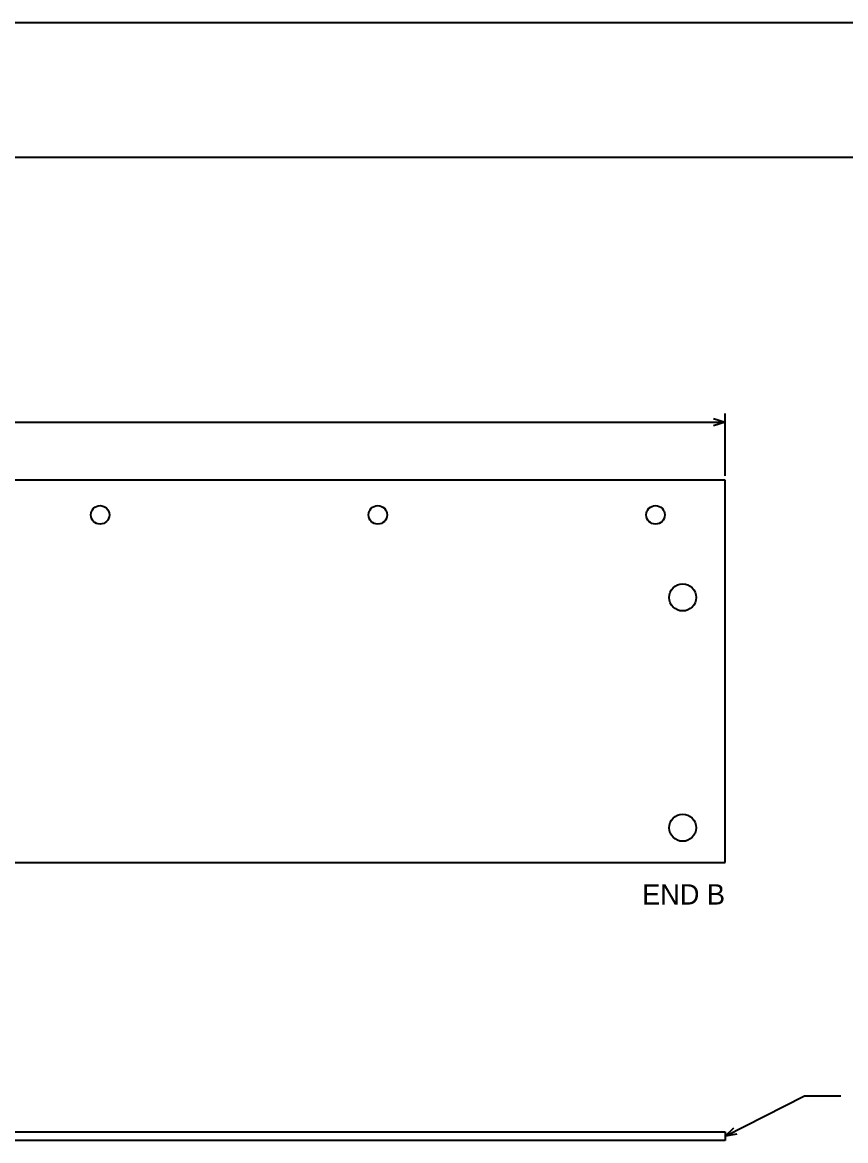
# Model space of a CAD drawing. Header units: inches. Extents: x 1.4 to 100.6, y 1.4 to 64.6.
# Drawn here: x 51 to 74.69, y 32.42 to 64.58 of the extents above; entities that cross this region are included whole.
import ezdxf
from ezdxf.enums import TextEntityAlignment as Align

# ---------------------------------------------------------------- set-up
doc = ezdxf.new("R2010")
doc.units = ezdxf.units.IN
doc.header["$MEASUREMENT"] = 0

msp = doc.modelspace()

# ---------------------------------------------------------------- linework, layer by layer
at = {"layer": 'ANNOTATION'}
for p, q in [((11.28, 53.083), (71.22, 53.083)), ((70.887, 53.188), (71.22, 53.083)), ((71.22, 53.083), (70.887, 52.979)), ((71.22, 51.542), (71.22, 53.333)), ((71.22, 32.542), (73.512, 33.708)), ((73.512, 33.708), (74.553, 33.708)), ((71.22, 32.542), (71.47, 32.786)), ((71.564, 32.6), (71.22, 32.542))]:
    msp.add_line(p, q, dxfattribs=at)
at = {"layer": 'OUTLINE'}
for p, q in [((1.417, 64.583), (100.583, 64.583)), ((1.417, 60.708), (100.583, 60.708)), ((71.22, 51.417), (11.28, 51.417)), ((71.22, 40.417), (71.22, 51.417)), ((11.28, 40.417), (71.22, 40.417)), ((11.28, 32.667), (71.22, 32.667)), ((71.22, 32.667), (71.22, 32.417)), ((71.22, 32.417), (11.28, 32.417))]:
    msp.add_line(p, q, dxfattribs=at)
for centre, radius in [((53.237, 50.417), 0.266), ((61.229, 50.417), 0.266), ((69.22, 50.417), 0.266), ((70, 48.042), 0.39), ((70, 41.417), 0.39)]:
    msp.add_circle(centre, radius, dxfattribs=at)

# ---------------------------------------------------------------- texts
at = {"layer": 'ANNOTATION'}
msp.add_text('END B', height=0.5833, dxfattribs=at).set_placement((71.22, 39.208), align=Align.RIGHT)

doc.saveas('drawing.dxf')
